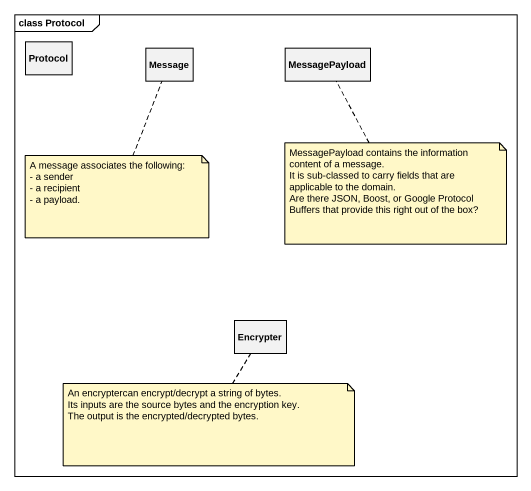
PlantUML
@startuml
mainframe class Protocol
hide circle
hide empty members
class "Protocol" as Protocol_
class Message
class MessagePayload
class Encrypter
note bottom of Message
  A message associates the following:
  - a sender
  - a recipient
  - a payload.
end note
note bottom of MessagePayload
  MessagePayload contains the information content of a message.
  It is sub-classed to carry fields that are applicable to the domain.
  Are there JSON, Boost, or Google Protocol Buffers that provide this right out of the box?
end note
note bottom of Encrypter
  An encryptercan encrypt/decrypt a string of bytes.
  Its inputs are the source bytes and the encryption key.
  The output is the encrypted/decrypted bytes.
end note
@enduml
